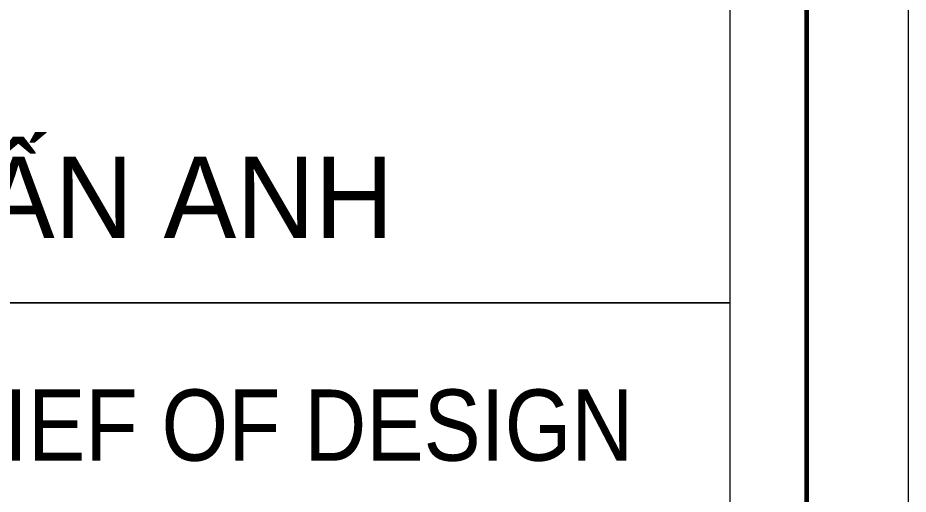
# Model space of a CAD drawing. Header units: millimetres. Extents: x -211129 to 461116, y -574633 to 115.
# Drawn here: x 321642 to 322516, y -539081 to -538613 of the extents above; entities that cross this region are included whole.
import ezdxf
from ezdxf.enums import TextEntityAlignment as Align

# ---------------------------------------------------------------- set-up
doc = ezdxf.new("R2010")
doc.units = ezdxf.units.MM
doc.header["$MEASUREMENT"] = 0
doc.layers.get('Defpoints').update_dxf_attribs({"color": 1})
for name, color, linetype, lineweight in [('Khungten_LCDI', 7, 'Continuous', 5), ('LC Net thay', 63, 'Continuous', 25), ('LC Text1', 3, 'Continuous', 20)]:
    doc.layers.add(name, color=color, linetype=linetype, lineweight=lineweight)
doc.styles.add('Khungten', font='VHAVAN.TTF', dxfattribs={"width": 0.9, "height": 5000})
doc.styles.add('LC 1', font='VHAVANB.TTF')
doc.styles.add('Title', font='VHBLACK.TTF', dxfattribs={"width": 0.8})
doc.styles.add('VNAVANTH', font='VHAVANB.TTF', dxfattribs={"width": 0.6})

# ---------------------------------------------------------------- blocks, each defined once
blk = doc.blocks.new('lcdi fix')
at = {"layer": 'Defpoints', "lineweight": 0}
blk.add_lwpolyline([(-1199.999999582767, -14849.99999999255), (-1199.999999582767, 14849.99999999255), (40799.99891111254, 14849.99999999255), (40799.99891111254, -14849.99999999255)], close=True, dxfattribs=at)
at = {"layer": 'Khungten_LCDI', "color": 5, "lineweight": 25}
blk.add_line((40599.99900004354, -14649.99999999255), (40599.99900004354, 14649.99999999255), dxfattribs=at)
at = {"layer": 'Khungten_LCDI', "color": 5, "lineweight": 60}
blk.add_lwpolyline([(0, -14649.99999999255), (0, 14649.99999999255), (40599.99891117215, 14649.99999999255), (40599.99891117215, -14649.99999999255)], close=True, dxfattribs=at)
at = {"layer": 'Khungten_LCDI', "color": 9, "lineweight": 15}
for points in [[(36750.02502495137, 446.3150240202522), (40449.99980574933, 446.3150240202522), (40449.99980574933, 2437.222380185602), (36750.02502495137, 2437.222380185602)], [(36750.02502495137, -1521.876888302984), (40449.99980574933, -1521.876888302984), (40449.99980574933, 446.3150240202522), (36750.02502495137, 446.3150240202522)]]:
    blk.add_lwpolyline(points, close=True, dxfattribs=at)
at = {"color": 7, "style": 'VNAVANTH'}
blk.add_text('ks. nguyÔn tuÊn anh', height=159.9999958502171, dxfattribs=at).set_placement((38552.65464803663, 574.0637606674427), align=Align.CENTER)
at = {"color": 7, "style": 'Khungten', "width": 0.9}
blk.add_text('chñ nhiÖm thiÕt kÕ - chief of design', height=139.9999963689399, dxfattribs=at).set_placement((38565.57114115444, 136.3840538730001), align=Align.CENTER)
at = {"color": 7, "style": 'Khungten', "width": 0.8}
for tag, p in [('REVISION', (39498.75271332351, -10746.30395446718)), ('NGAYHT', (39546.07422497955, -11609.37091637403))]:
    blk.add_attdef(tag, text='', height=199.998925739526, dxfattribs=at).set_placement(p, align=Align.CENTER)
at = {"layer": 'LC Text1', "color": 3, "style": 'LC 1', "width": 1.834005631990714}
for tag, p, p2 in [('TENBANVE1', (36912.65773373929, -8885.760238945484), (40339.14503431407, -8885.760238945484)), ('TENBANVE2', (36912.65773373929, -9562.465564332902), (40339.14503431407, -9562.465564332902))]:
    blk.add_attdef(tag, text='', height=249.9999935159642, dxfattribs=at).set_placement(p, p2, align=Align.FIT)
at = {"layer": 'LC Text1', "style": 'Title', "width": 0.7}
blk.add_attdef('SOBANVE', text='', height=249.9999935159641, dxfattribs=at).set_placement((39561.98232412425, -13896.18071823567), align=Align.CENTER)

msp = doc.modelspace()

# ---------------------------------------------------------------- block references
at = {"layer": 'LC Net thay', "xscale": 0.5000000000000013, "yscale": 0.5000000000000013, "zscale": 0.5000000000000013}
msp.add_blockref('lcdi fix', (302116.3050120278, -539116.2070248396), dxfattribs=at)

doc.saveas('drawing.dxf')
